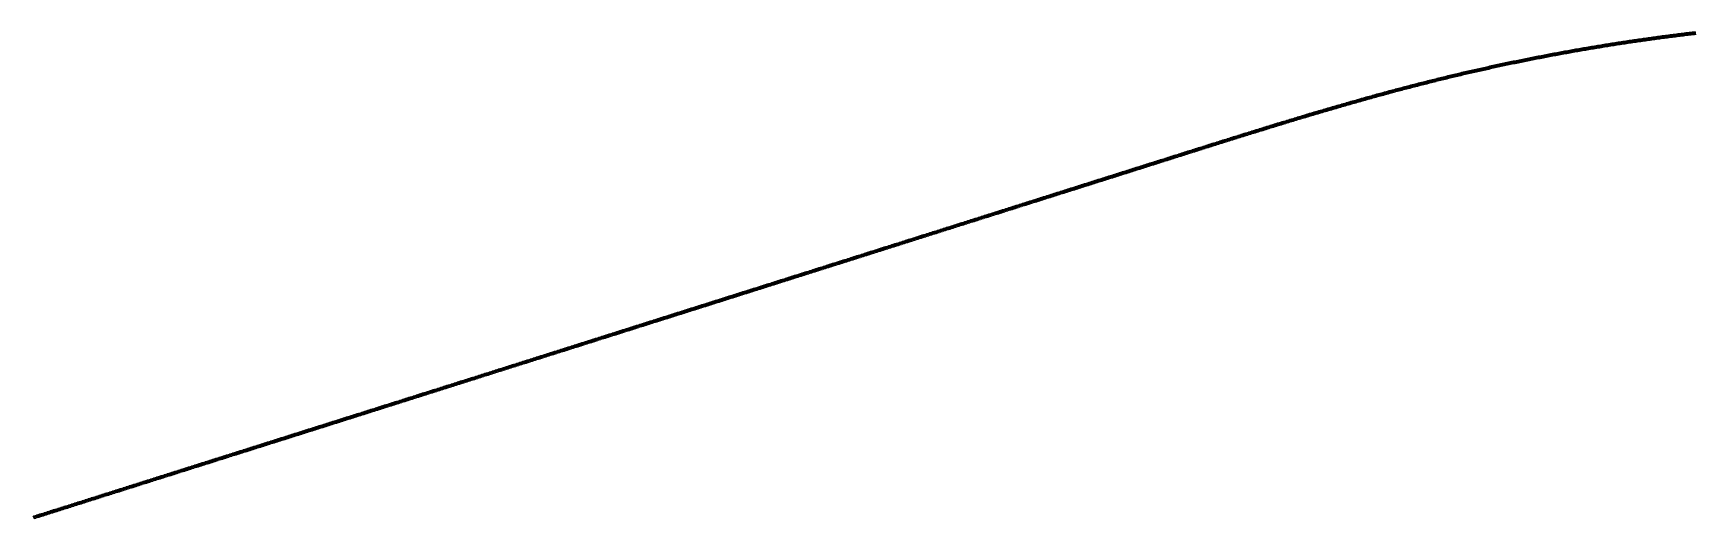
# Model space of a CAD drawing. Header units: metres. Extents: x 84843 to 90196, y 2281619 to 2289011.
# Drawn here: x 84843 to 85365, y 2288854 to 2289006 of the extents above; entities that cross this region are included whole.
import ezdxf

# ---------------------------------------------------------------- set-up
doc = ezdxf.new("R2010")
doc.units = ezdxf.units.M
doc.layers.add('Linje - 1', color=5, linetype='Continuous', lineweight=200)

msp = doc.modelspace()

# ---------------------------------------------------------------- linework, layer by layer
at = {"layer": 'Linje - 1'}
msp.add_polyline3d([(85365.17, 2289006.16, 34.86), (85364.68, 2289006.11, 34.88), (85364.18, 2289006.05, 34.9), (85363.68, 2289005.99, 34.93), (85363.19, 2289005.93, 34.95), (85362.69, 2289005.87, 34.97), (85362.2, 2289005.81, 34.99), (85361.7, 2289005.75, 35.02), (85361.2, 2289005.69, 35.04), (85360.71, 2289005.63, 35.06), (85360.21, 2289005.57, 35.08), (85359.71, 2289005.51, 35.11), (85359.22, 2289005.44, 35.13), (85358.72, 2289005.38, 35.15), (85358.23, 2289005.32, 35.17), (85357.73, 2289005.26, 35.2), (85357.23, 2289005.19, 35.22), (85356.74, 2289005.13, 35.24), (85356.24, 2289005.06, 35.26), (85355.75, 2289005, 35.29), (85355.25, 2289004.93, 35.31), (85354.76, 2289004.87, 35.33), (85354.26, 2289004.8, 35.35), (85353.76, 2289004.74, 35.38), (85353.27, 2289004.67, 35.4), (85352.77, 2289004.6, 35.42), (85352.28, 2289004.53, 35.44), (85351.78, 2289004.47, 35.47), (85351.29, 2289004.4, 35.49), (85350.79, 2289004.33, 35.51), (85350.3, 2289004.26, 35.53), (85349.8, 2289004.19, 35.56), (85349.31, 2289004.12, 35.58), (85348.81, 2289004.05, 35.6), (85348.32, 2289003.98, 35.62), (85347.82, 2289003.91, 35.65), (85347.33, 2289003.84, 35.67), (85346.83, 2289003.77, 35.69), (85346.34, 2289003.7, 35.71), (85345.84, 2289003.62, 35.74), (85345.35, 2289003.55, 35.76), (85344.85, 2289003.48, 35.78), (85344.36, 2289003.4, 35.8), (85343.86, 2289003.33, 35.83), (85343.37, 2289003.26, 35.85), (85342.87, 2289003.18, 35.87), (85342.38, 2289003.11, 35.89), (85341.89, 2289003.03, 35.92), (85341.39, 2289002.95, 35.94), (85340.9, 2289002.88, 35.96), (85340.4, 2289002.8, 35.98), (85339.91, 2289002.72, 36.01), (85339.42, 2289002.65, 36.03), (85338.92, 2289002.57, 36.05), (85338.43, 2289002.49, 36.07), (85337.93, 2289002.41, 36.1), (85337.44, 2289002.33, 36.12), (85336.95, 2289002.25, 36.14), (85336.45, 2289002.17, 36.16), (85335.96, 2289002.09, 36.19), (85335.47, 2289002.01, 36.21), (85334.97, 2289001.93, 36.23), (85334.48, 2289001.85, 36.25), (85333.99, 2289001.77, 36.28), (85333.49, 2289001.69, 36.3), (85333, 2289001.61, 36.32), (85332.51, 2289001.52, 36.34), (85332.01, 2289001.44, 36.37), (85331.52, 2289001.36, 36.39), (85331.03, 2289001.27, 36.41), (85330.53, 2289001.19, 36.43), (85330.04, 2289001.11, 36.46), (85329.55, 2289001.02, 36.48), (85329.06, 2289000.94, 36.5), (85328.56, 2289000.85, 36.52), (85328.07, 2289000.76, 36.55), (85327.58, 2289000.68, 36.57), (85327.09, 2289000.59, 36.59), (85326.59, 2289000.5, 36.61), (85326.1, 2289000.42, 36.64), (85325.61, 2289000.33, 36.66), (85325.12, 2289000.24, 36.68), (85324.62, 2289000.15, 36.7), (85324.13, 2289000.06, 36.73), (85323.64, 2288999.97, 36.75), (85323.15, 2288999.88, 36.77), (85322.66, 2288999.79, 36.79), (85322.17, 2288999.7, 36.82), (85321.67, 2288999.61, 36.84), (85321.18, 2288999.52, 36.86), (85320.69, 2288999.43, 36.88), (85320.2, 2288999.33, 36.91), (85319.71, 2288999.24, 36.93), (85319.22, 2288999.15, 36.95), (85318.73, 2288999.06, 36.97), (85318.23, 2288998.96, 37), (85317.74, 2288998.87, 37.02), (85317.25, 2288998.77, 37.04), (85316.76, 2288998.68, 37.06), (85316.27, 2288998.58, 37.09), (85315.78, 2288998.49, 37.11), (85315.29, 2288998.39, 37.13), (85314.8, 2288998.3, 37.15), (85314.31, 2288998.2, 37.18), (85313.82, 2288998.1, 37.2), (85313.33, 2288998.01, 37.22), (85312.84, 2288997.91, 37.24), (85312.35, 2288997.81, 37.26), (85311.86, 2288997.71, 37.29), (85311.37, 2288997.61, 37.31), (85310.88, 2288997.51, 37.33), (85310.39, 2288997.41, 37.35), (85309.9, 2288997.31, 37.38), (85309.41, 2288997.21, 37.4), (85308.92, 2288997.11, 37.42), (85308.43, 2288997.01, 37.44), (85307.94, 2288996.91, 37.46), (85307.45, 2288996.81, 37.49), (85306.96, 2288996.7, 37.51), (85306.47, 2288996.6, 37.53), (85305.98, 2288996.5, 37.55), (85305.49, 2288996.4, 37.57), (85305, 2288996.29, 37.6), (85304.51, 2288996.19, 37.62), (85304.02, 2288996.08, 37.64), (85303.53, 2288995.98, 37.66), (85303.05, 2288995.87, 37.68), (85302.56, 2288995.77, 37.71), (85302.07, 2288995.66, 37.73), (85301.58, 2288995.55, 37.75), (85301.09, 2288995.45, 37.77), (85300.6, 2288995.34, 37.79), (85300.11, 2288995.23, 37.81), (85299.63, 2288995.12, 37.84), (85299.14, 2288995.02, 37.86), (85298.65, 2288994.91, 37.88), (85298.16, 2288994.8, 37.9), (85297.67, 2288994.69, 37.92), (85297.19, 2288994.58, 37.94), (85296.7, 2288994.47, 37.96), (85296.21, 2288994.36, 37.99), (85295.72, 2288994.25, 38.01), (85295.24, 2288994.14, 38.03), (85294.75, 2288994.02, 38.05), (85294.26, 2288993.91, 38.07), (85293.77, 2288993.8, 38.09), (85293.29, 2288993.69, 38.11), (85292.8, 2288993.57, 38.14), (85292.31, 2288993.46, 38.16), (85291.83, 2288993.35, 38.18), (85291.34, 2288993.23, 38.2), (85290.85, 2288993.12, 38.22), (85290.37, 2288993, 38.24), (85289.88, 2288992.89, 38.26), (85289.39, 2288992.77, 38.28), (85288.91, 2288992.66, 38.31), (85288.42, 2288992.54, 38.33), (85287.94, 2288992.42, 38.35), (85287.45, 2288992.3, 38.37), (85286.96, 2288992.19, 38.39), (85286.48, 2288992.07, 38.41), (85285.99, 2288991.95, 38.43), (85285.51, 2288991.83, 38.45), (85285.02, 2288991.71, 38.47), (85284.53, 2288991.59, 38.49), (85284.05, 2288991.47, 38.51), (85283.56, 2288991.35, 38.54), (85283.08, 2288991.23, 38.56), (85282.59, 2288991.11, 38.58), (85282.11, 2288990.99, 38.6), (85281.62, 2288990.87, 38.62), (85281.14, 2288990.75, 38.64), (85280.65, 2288990.62, 38.66), (85280.17, 2288990.5, 38.68), (85279.68, 2288990.38, 38.7), (85279.2, 2288990.25, 38.72), (85278.72, 2288990.13, 38.74), (85278.23, 2288990.01, 38.76), (85277.75, 2288989.88, 38.78), (85277.26, 2288989.76, 38.8), (85276.78, 2288989.63, 38.82), (85276.29, 2288989.51, 38.84), (85275.81, 2288989.38, 38.87), (85275.33, 2288989.25, 38.89), (85274.84, 2288989.13, 38.91), (85274.36, 2288989, 38.93), (85273.88, 2288988.87, 38.95), (85273.39, 2288988.75, 38.97), (85272.91, 2288988.62, 38.99), (85272.43, 2288988.49, 39.01), (85271.94, 2288988.36, 39.03), (85271.46, 2288988.23, 39.05), (85270.98, 2288988.11, 39.07), (85270.49, 2288987.98, 39.09), (85270.01, 2288987.85, 39.11), (85269.53, 2288987.72, 39.13), (85269.04, 2288987.59, 39.15), (85268.56, 2288987.46, 39.17), (85268.08, 2288987.33, 39.19), (85267.6, 2288987.19, 39.21), (85267.11, 2288987.06, 39.23), (85266.63, 2288986.93, 39.25), (85266.15, 2288986.8, 39.27), (85265.67, 2288986.67, 39.29), (85265.19, 2288986.54, 39.31), (85264.7, 2288986.4, 39.33), (85264.22, 2288986.27, 39.35), (85263.74, 2288986.14, 39.37), (85263.26, 2288986, 39.39), (85262.78, 2288985.87, 39.41), (85262.29, 2288985.74, 39.43), (85261.81, 2288985.6, 39.45), (85261.33, 2288985.47, 39.47), (85260.85, 2288985.33, 39.49), (85260.37, 2288985.2, 39.51), (85259.89, 2288985.06, 39.52), (85259.41, 2288984.93, 39.54), (85258.92, 2288984.79, 39.56), (85258.44, 2288984.65, 39.58), (85257.96, 2288984.52, 39.6), (85257.48, 2288984.38, 39.62), (85257, 2288984.24, 39.64), (85256.52, 2288984.11, 39.66), (85256.04, 2288983.97, 39.68), (85255.56, 2288983.83, 39.7), (85255.08, 2288983.69, 39.72), (85254.6, 2288983.56, 39.74), (85254.12, 2288983.42, 39.76), (85253.64, 2288983.28, 39.78), (85253.16, 2288983.14, 39.8), (85252.68, 2288983, 39.82), (85252.19, 2288982.86, 39.83), (85251.71, 2288982.72, 39.85), (85251.23, 2288982.58, 39.87), (85250.75, 2288982.44, 39.89), (85250.27, 2288982.3, 39.91), (85249.79, 2288982.16, 39.93), (85249.31, 2288982.02, 39.95), (85248.83, 2288981.88, 39.97), (85248.36, 2288981.74, 39.99), (85247.88, 2288981.6, 40.01), (85247.4, 2288981.46, 40.02), (85246.92, 2288981.32, 40.04), (85246.44, 2288981.18, 40.06), (85245.96, 2288981.03, 40.08), (85245.48, 2288980.89, 40.1), (85245, 2288980.75, 40.12), (85244.52, 2288980.61, 40.14), (85244.04, 2288980.47, 40.16), (85243.56, 2288980.32, 40.18), (85243.08, 2288980.18, 40.19), (85242.6, 2288980.04, 40.21), (85242.12, 2288979.89, 40.23), (85241.64, 2288979.75, 40.25), (85241.17, 2288979.61, 40.27), (85240.69, 2288979.46, 40.29), (85240.21, 2288979.32, 40.31), (85239.73, 2288979.17, 40.32), (85239.25, 2288979.03, 40.34), (85238.77, 2288978.88, 40.36), (85238.29, 2288978.74, 40.38), (85237.81, 2288978.6, 40.4), (85237.34, 2288978.45, 40.42), (85236.86, 2288978.3, 40.44), (85236.38, 2288978.16, 40.45), (85235.9, 2288978.01, 40.47), (85235.42, 2288977.87, 40.49), (85234.94, 2288977.72, 40.51), (85234.47, 2288977.58, 40.53), (85233.99, 2288977.43, 40.54), (85233.51, 2288977.28, 40.56), (85233.03, 2288977.14, 40.58), (85232.55, 2288976.99, 40.6), (85232.08, 2288976.85, 40.62), (85231.6, 2288976.7, 40.64), (85231.12, 2288976.55, 40.65), (85230.64, 2288976.4, 40.67), (85230.16, 2288976.26, 40.69), (85229.69, 2288976.11, 40.71), (85229.21, 2288975.96, 40.73), (85228.73, 2288975.82, 40.74), (85228.25, 2288975.67, 40.76), (85227.78, 2288975.52, 40.78), (85227.3, 2288975.37, 40.8), (85226.82, 2288975.22, 40.82), (85226.34, 2288975.08, 40.83), (85225.86, 2288974.93, 40.85), (85225.39, 2288974.78, 40.87), (85224.91, 2288974.63, 40.89), (85224.43, 2288974.48, 40.9), (85223.95, 2288974.33, 40.92), (85223.48, 2288974.19, 40.94), (85223, 2288974.04, 40.96), (85222.52, 2288973.89, 40.97), (85222.05, 2288973.74, 40.99), (85221.57, 2288973.59, 41.01), (85221.09, 2288973.44, 41.03), (85220.61, 2288973.29, 41.05), (85220.14, 2288973.14, 41.06), (85219.66, 2288972.99, 41.08), (85219.18, 2288972.84, 41.1), (85218.71, 2288972.69, 41.12), (85218.23, 2288972.55, 41.13), (85217.75, 2288972.4, 41.15), (85217.27, 2288972.25, 41.17), (85216.8, 2288972.1, 41.18), (85216.32, 2288971.95, 41.2), (85215.84, 2288971.8, 41.22), (85215.37, 2288971.65, 41.24), (85214.89, 2288971.5, 41.25), (85214.41, 2288971.35, 41.27), (85213.93, 2288971.2, 41.29), (85213.46, 2288971.05, 41.31), (85212.98, 2288970.9, 41.32), (85212.5, 2288970.75, 41.34), (85212.03, 2288970.59, 41.36), (85211.55, 2288970.44, 41.37), (85211.07, 2288970.29, 41.39), (85210.6, 2288970.14, 41.41), (85210.12, 2288969.99, 41.42), (85209.64, 2288969.84, 41.44), (85209.17, 2288969.69, 41.46), (85208.69, 2288969.54, 41.48), (85208.21, 2288969.39, 41.49), (85207.74, 2288969.24, 41.51), (85207.26, 2288969.09, 41.53), (85206.78, 2288968.94, 41.54), (85206.31, 2288968.79, 41.56), (85205.83, 2288968.64, 41.58), (85205.35, 2288968.49, 41.59), (85204.88, 2288968.34, 41.61), (85204.4, 2288968.18, 41.63), (85203.92, 2288968.03, 41.64), (85203.45, 2288967.88, 41.66), (85202.97, 2288967.73, 41.68), (85202.49, 2288967.58, 41.69), (85202.02, 2288967.43, 41.71), (85201.54, 2288967.28, 41.73), (85201.06, 2288967.13, 41.74), (85200.59, 2288966.98, 41.76), (85200.11, 2288966.83, 41.78), (85199.63, 2288966.68, 41.79), (85199.16, 2288966.53, 41.81), (85198.68, 2288966.37, 41.82), (85198.2, 2288966.22, 41.84), (85197.73, 2288966.07, 41.86), (85197.25, 2288965.92, 41.87), (85196.77, 2288965.77, 41.89), (85196.3, 2288965.62, 41.91), (85195.82, 2288965.47, 41.92), (85195.34, 2288965.32, 41.94), (85194.87, 2288965.17, 41.95), (85194.39, 2288965.02, 41.97), (85193.91, 2288964.87, 41.99), (85193.44, 2288964.71, 42), (85192.96, 2288964.56, 42.02), (85192.48, 2288964.41, 42.04), (85192, 2288964.26, 42.05), (85191.53, 2288964.11, 42.07), (85191.05, 2288963.96, 42.08), (85190.57, 2288963.81, 42.1), (85190.1, 2288963.66, 42.11), (85189.62, 2288963.51, 42.13), (85189.14, 2288963.36, 42.15), (85188.67, 2288963.21, 42.16), (85188.19, 2288963.06, 42.18), (85187.71, 2288962.9, 42.19), (85187.24, 2288962.75, 42.21), (85186.76, 2288962.6, 42.23), (85186.28, 2288962.45, 42.24), (85185.81, 2288962.3, 42.26), (85185.33, 2288962.15, 42.27), (85184.85, 2288962, 42.29), (85184.38, 2288961.85, 42.3), (85183.9, 2288961.7, 42.32), (85183.42, 2288961.55, 42.34), (85182.95, 2288961.4, 42.35), (85182.47, 2288961.25, 42.37), (85181.99, 2288961.09, 42.38), (85181.52, 2288960.94, 42.4), (85181.04, 2288960.79, 42.41), (85180.56, 2288960.64, 42.43), (85180.09, 2288960.49, 42.44), (85179.61, 2288960.34, 42.46), (85179.13, 2288960.19, 42.47), (85178.66, 2288960.04, 42.49), (85178.18, 2288959.89, 42.5), (85177.7, 2288959.74, 42.52), (85177.23, 2288959.59, 42.54), (85176.75, 2288959.43, 42.55), (85176.27, 2288959.28, 42.57), (85175.8, 2288959.13, 42.58), (85175.32, 2288958.98, 42.6), (85174.84, 2288958.83, 42.61), (85174.37, 2288958.68, 42.63), (85173.89, 2288958.53, 42.64), (85173.41, 2288958.38, 42.66), (85172.94, 2288958.23, 42.67), (85172.46, 2288958.08, 42.69), (85171.98, 2288957.93, 42.7), (85171.51, 2288957.78, 42.72), (85171.03, 2288957.62, 42.73), (85170.55, 2288957.47, 42.75), (85170.08, 2288957.32, 42.76), (85169.6, 2288957.17, 42.78), (85169.12, 2288957.02, 42.79), (85168.65, 2288956.87, 42.81), (85168.17, 2288956.72, 42.82), (85167.69, 2288956.57, 42.84), (85167.22, 2288956.42, 42.85), (85166.74, 2288956.27, 42.86), (85166.26, 2288956.12, 42.88), (85165.79, 2288955.97, 42.89), (85165.31, 2288955.81, 42.91), (85164.83, 2288955.66, 42.92), (85164.36, 2288955.51, 42.94), (85163.88, 2288955.36, 42.95), (85163.4, 2288955.21, 42.97), (85162.93, 2288955.06, 42.98), (85162.45, 2288954.91, 43), (85161.97, 2288954.76, 43.01), (85161.5, 2288954.61, 43.02), (85161.02, 2288954.46, 43.04), (85160.54, 2288954.31, 43.05), (85160.07, 2288954.15, 43.07), (85159.59, 2288954, 43.08), (85159.11, 2288953.85, 43.1), (85158.64, 2288953.7, 43.11), (85158.16, 2288953.55, 43.12), (85157.68, 2288953.4, 43.14), (85157.21, 2288953.25, 43.15), (85156.73, 2288953.1, 43.17), (85156.25, 2288952.95, 43.18), (85155.78, 2288952.8, 43.2), (85155.3, 2288952.65, 43.21), (85154.82, 2288952.5, 43.22), (85154.35, 2288952.34, 43.24), (85153.87, 2288952.19, 43.25), (85153.39, 2288952.04, 43.27), (85152.92, 2288951.89, 43.28), (85152.44, 2288951.74, 43.29), (85151.96, 2288951.59, 43.31), (85151.49, 2288951.44, 43.32), (85151.01, 2288951.29, 43.34), (85150.53, 2288951.14, 43.35), (85150.06, 2288950.99, 43.36), (85149.58, 2288950.84, 43.38), (85149.1, 2288950.69, 43.39), (85148.63, 2288950.53, 43.41), (85148.15, 2288950.38, 43.42), (85147.67, 2288950.23, 43.43), (85147.2, 2288950.08, 43.45), (85146.72, 2288949.93, 43.46), (85146.24, 2288949.78, 43.48), (85145.77, 2288949.63, 43.49), (85145.29, 2288949.48, 43.5), (85144.81, 2288949.33, 43.52), (85144.33, 2288949.18, 43.53), (85143.86, 2288949.03, 43.55), (85143.38, 2288948.87, 43.56), (85142.9, 2288948.72, 43.58), (85142.43, 2288948.57, 43.59), (85141.95, 2288948.42, 43.6), (85141.47, 2288948.27, 43.62), (85141, 2288948.12, 43.63), (85140.52, 2288947.97, 43.65), (85140.04, 2288947.82, 43.66), (85139.57, 2288947.67, 43.67), (85139.09, 2288947.52, 43.69), (85138.61, 2288947.37, 43.7), (85138.14, 2288947.22, 43.72), (85137.66, 2288947.06, 43.73), (85137.18, 2288946.91, 43.74), (85136.71, 2288946.76, 43.76), (85136.23, 2288946.61, 43.77), (85135.75, 2288946.46, 43.79), (85135.28, 2288946.31, 43.8), (85134.8, 2288946.16, 43.81), (85134.32, 2288946.01, 43.83), (85133.85, 2288945.86, 43.84), (85133.37, 2288945.71, 43.86), (85132.89, 2288945.56, 43.87), (85132.42, 2288945.41, 43.88), (85131.94, 2288945.25, 43.9), (85131.46, 2288945.1, 43.91), (85130.99, 2288944.95, 43.93), (85130.51, 2288944.8, 43.94), (85130.03, 2288944.65, 43.95), (85129.56, 2288944.5, 43.97), (85129.08, 2288944.35, 43.98), (85128.6, 2288944.2, 44), (85128.13, 2288944.05, 44.01), (85127.65, 2288943.9, 44.02), (85127.17, 2288943.75, 44.04), (85126.7, 2288943.59, 44.05), (85126.22, 2288943.44, 44.07), (85125.74, 2288943.29, 44.08), (85125.27, 2288943.14, 44.09), (85124.79, 2288942.99, 44.11), (85124.31, 2288942.84, 44.12), (85123.84, 2288942.69, 44.14), (85123.36, 2288942.54, 44.15), (85122.88, 2288942.39, 44.16), (85122.41, 2288942.24, 44.18), (85121.93, 2288942.09, 44.19), (85121.45, 2288941.94, 44.21), (85120.98, 2288941.78, 44.22), (85120.5, 2288941.63, 44.24), (85120.02, 2288941.48, 44.25), (85119.55, 2288941.33, 44.26), (85119.07, 2288941.18, 44.28), (85118.59, 2288941.03, 44.29), (85118.12, 2288940.88, 44.31), (85117.64, 2288940.73, 44.32), (85117.16, 2288940.58, 44.33), (85116.69, 2288940.43, 44.35), (85116.21, 2288940.28, 44.36), (85115.73, 2288940.13, 44.38), (85115.26, 2288939.97, 44.39), (85114.78, 2288939.82, 44.4), (85114.3, 2288939.67, 44.42), (85113.83, 2288939.52, 44.43), (85113.35, 2288939.37, 44.45), (85112.87, 2288939.22, 44.46), (85112.4, 2288939.07, 44.47), (85111.92, 2288938.92, 44.49), (85111.44, 2288938.77, 44.5), (85110.97, 2288938.62, 44.52), (85110.49, 2288938.47, 44.53), (85110.01, 2288938.31, 44.54), (85109.54, 2288938.16, 44.56), (85109.06, 2288938.01, 44.57), (85108.58, 2288937.86, 44.59), (85108.11, 2288937.71, 44.6), (85107.63, 2288937.56, 44.61), (85107.15, 2288937.41, 44.63), (85106.68, 2288937.26, 44.64), (85106.2, 2288937.11, 44.66), (85105.72, 2288936.96, 44.67), (85105.25, 2288936.81, 44.68), (85104.77, 2288936.66, 44.7), (85104.29, 2288936.5, 44.71), (85103.82, 2288936.35, 44.73), (85103.34, 2288936.2, 44.74), (85102.86, 2288936.05, 44.75), (85102.39, 2288935.9, 44.77), (85101.91, 2288935.75, 44.78), (85101.43, 2288935.6, 44.8), (85100.96, 2288935.45, 44.81), (85100.48, 2288935.3, 44.82), (85100, 2288935.15, 44.84), (85099.53, 2288935, 44.85), (85099.05, 2288934.85, 44.87), (85098.57, 2288934.69, 44.88), (85098.1, 2288934.54, 44.9), (85097.62, 2288934.39, 44.91), (85097.14, 2288934.24, 44.92), (85096.67, 2288934.09, 44.94), (85096.19, 2288933.94, 44.95), (85095.71, 2288933.79, 44.97), (85095.23, 2288933.64, 44.98), (85094.76, 2288933.49, 44.99), (85094.28, 2288933.34, 45.01), (85093.8, 2288933.19, 45.02), (85093.33, 2288933.03, 45.04), (85092.85, 2288932.88, 45.05), (85092.37, 2288932.73, 45.06), (85091.9, 2288932.58, 45.08), (85091.42, 2288932.43, 45.09), (85090.94, 2288932.28, 45.11), (85090.47, 2288932.13, 45.12), (85089.99, 2288931.98, 45.13), (85089.51, 2288931.83, 45.15), (85089.04, 2288931.68, 45.16), (85088.56, 2288931.53, 45.18), (85088.08, 2288931.38, 45.19), (85087.61, 2288931.22, 45.2), (85087.13, 2288931.07, 45.22), (85086.65, 2288930.92, 45.23), (85086.18, 2288930.77, 45.25), (85085.7, 2288930.62, 45.26), (85085.22, 2288930.47, 45.27), (85084.75, 2288930.32, 45.29), (85084.27, 2288930.17, 45.3), (85083.79, 2288930.02, 45.32), (85083.32, 2288929.87, 45.33), (85082.84, 2288929.72, 45.34), (85082.36, 2288929.57, 45.36), (85081.89, 2288929.41, 45.37), (85081.41, 2288929.26, 45.39), (85080.93, 2288929.11, 45.4), (85080.46, 2288928.96, 45.41), (85079.98, 2288928.81, 45.43), (85079.5, 2288928.66, 45.44), (85079.03, 2288928.51, 45.46), (85078.55, 2288928.36, 45.47), (85078.07, 2288928.21, 45.48), (85077.6, 2288928.06, 45.5), (85077.12, 2288927.91, 45.51), (85076.64, 2288927.75, 45.53), (85076.17, 2288927.6, 45.54), (85075.69, 2288927.45, 45.56), (85075.21, 2288927.3, 45.57), (85074.74, 2288927.15, 45.58), (85074.26, 2288927, 45.6), (85073.78, 2288926.85, 45.61), (85073.31, 2288926.7, 45.63), (85072.83, 2288926.55, 45.64), (85072.35, 2288926.4, 45.65), (85071.88, 2288926.25, 45.67), (85071.4, 2288926.1, 45.68), (85070.92, 2288925.94, 45.7), (85070.45, 2288925.79, 45.71), (85069.97, 2288925.64, 45.72), (85069.49, 2288925.49, 45.74), (85069.02, 2288925.34, 45.75), (85068.54, 2288925.19, 45.77), (85068.06, 2288925.04, 45.78), (85067.59, 2288924.89, 45.79), (85067.11, 2288924.74, 45.81), (85066.63, 2288924.59, 45.82), (85066.16, 2288924.44, 45.84), (85065.68, 2288924.29, 45.85), (85065.2, 2288924.13, 45.86), (85064.73, 2288923.98, 45.88), (85064.25, 2288923.83, 45.89), (85063.77, 2288923.68, 45.91), (85063.3, 2288923.53, 45.92), (85062.82, 2288923.38, 45.93), (85062.34, 2288923.23, 45.95), (85061.87, 2288923.08, 45.96), (85061.39, 2288922.93, 45.98), (85060.91, 2288922.78, 45.99), (85060.44, 2288922.63, 46), (85059.96, 2288922.47, 46.02), (85059.48, 2288922.32, 46.03), (85059.01, 2288922.17, 46.05), (85058.53, 2288922.02, 46.06), (85058.05, 2288921.87, 46.07), (85057.58, 2288921.72, 46.09), (85057.1, 2288921.57, 46.1), (85056.62, 2288921.42, 46.12), (85056.15, 2288921.27, 46.13), (85055.67, 2288921.12, 46.14), (85055.19, 2288920.97, 46.16), (85054.72, 2288920.82, 46.17), (85054.24, 2288920.66, 46.19), (85053.76, 2288920.51, 46.2), (85053.29, 2288920.36, 46.22), (85052.81, 2288920.21, 46.23), (85052.33, 2288920.06, 46.24), (85051.86, 2288919.91, 46.26), (85051.38, 2288919.76, 46.27), (85050.9, 2288919.61, 46.29), (85050.43, 2288919.46, 46.3), (85049.95, 2288919.31, 46.31), (85049.47, 2288919.16, 46.33), (85049, 2288919.01, 46.34), (85048.52, 2288918.85, 46.36), (85048.04, 2288918.7, 46.37), (85047.57, 2288918.55, 46.38), (85047.09, 2288918.4, 46.4), (85046.61, 2288918.25, 46.41), (85046.13, 2288918.1, 46.43), (85045.66, 2288917.95, 46.44), (85045.18, 2288917.8, 46.45), (85044.7, 2288917.65, 46.47), (85044.23, 2288917.5, 46.48), (85043.75, 2288917.35, 46.5), (85043.27, 2288917.19, 46.51), (85042.8, 2288917.04, 46.52), (85042.32, 2288916.89, 46.54), (85041.84, 2288916.74, 46.55), (85041.37, 2288916.59, 46.57), (85040.89, 2288916.44, 46.58), (85040.41, 2288916.29, 46.59), (85039.94, 2288916.14, 46.61), (85039.46, 2288915.99, 46.62), (85038.98, 2288915.84, 46.64), (85038.51, 2288915.69, 46.65), (85038.03, 2288915.54, 46.66), (85037.55, 2288915.38, 46.68), (85037.08, 2288915.23, 46.69), (85036.6, 2288915.08, 46.71), (85036.12, 2288914.93, 46.72), (85035.65, 2288914.78, 46.73), (85035.17, 2288914.63, 46.75), (85034.69, 2288914.48, 46.76), (85034.22, 2288914.33, 46.78), (85033.74, 2288914.18, 46.79), (85033.26, 2288914.03, 46.8), (85032.79, 2288913.88, 46.82), (85032.31, 2288913.73, 46.83), (85031.83, 2288913.57, 46.85), (85031.36, 2288913.42, 46.86), (85030.88, 2288913.27, 46.88), (85030.4, 2288913.12, 46.89), (85029.93, 2288912.97, 46.9), (85029.45, 2288912.82, 46.92), (85028.97, 2288912.67, 46.93), (85028.5, 2288912.52, 46.95), (85028.02, 2288912.37, 46.96), (85027.54, 2288912.22, 46.97), (85027.07, 2288912.07, 46.99), (85026.59, 2288911.91, 47), (85026.11, 2288911.76, 47.02), (85025.64, 2288911.61, 47.03), (85025.16, 2288911.46, 47.04), (85024.68, 2288911.31, 47.06), (85024.21, 2288911.16, 47.07), (85023.73, 2288911.01, 47.09), (85023.25, 2288910.86, 47.1), (85022.78, 2288910.71, 47.11), (85022.3, 2288910.56, 47.13), (85021.82, 2288910.41, 47.14), (85021.35, 2288910.26, 47.16), (85020.87, 2288910.1, 47.17), (85020.39, 2288909.95, 47.18), (85019.92, 2288909.8, 47.2), (85019.44, 2288909.65, 47.21), (85018.96, 2288909.5, 47.23), (85018.49, 2288909.35, 47.24), (85018.01, 2288909.2, 47.25), (85017.53, 2288909.05, 47.27), (85017.06, 2288908.9, 47.28), (85016.58, 2288908.75, 47.29), (85016.1, 2288908.6, 47.31), (85015.63, 2288908.45, 47.32), (85015.15, 2288908.29, 47.34), (85014.67, 2288908.14, 47.35), (85014.2, 2288907.99, 47.36), (85013.72, 2288907.84, 47.38), (85013.24, 2288907.69, 47.39), (85012.77, 2288907.54, 47.4), (85012.29, 2288907.39, 47.42), (85011.81, 2288907.24, 47.43), (85011.34, 2288907.09, 47.45), (85010.86, 2288906.94, 47.46), (85010.38, 2288906.79, 47.47), (85009.91, 2288906.63, 47.49), (85009.43, 2288906.48, 47.5), (85008.95, 2288906.33, 47.51), (85008.48, 2288906.18, 47.53), (85008, 2288906.03, 47.54), (85007.52, 2288905.88, 47.55), (85007.05, 2288905.73, 47.57), (85006.57, 2288905.58, 47.58), (85006.09, 2288905.43, 47.59), (85005.62, 2288905.28, 47.61), (85005.14, 2288905.13, 47.62), (85004.66, 2288904.98, 47.63), (85004.19, 2288904.82, 47.65), (85003.71, 2288904.67, 47.66), (85003.23, 2288904.52, 47.67), (85002.76, 2288904.37, 47.69), (85002.28, 2288904.22, 47.7), (85001.8, 2288904.07, 47.71), (85001.33, 2288903.92, 47.73), (85000.85, 2288903.77, 47.74), (85000.37, 2288903.62, 47.75), (84999.9, 2288903.47, 47.77), (84999.42, 2288903.32, 47.78), (84998.94, 2288903.17, 47.79), (84998.47, 2288903.01, 47.81), (84997.99, 2288902.86, 47.82), (84997.51, 2288902.71, 47.83), (84997.03, 2288902.56, 47.85), (84996.56, 2288902.41, 47.86), (84996.08, 2288902.26, 47.87), (84995.6, 2288902.11, 47.89), (84995.13, 2288901.96, 47.9), (84994.65, 2288901.81, 47.91), (84994.17, 2288901.66, 47.92), (84993.7, 2288901.51, 47.94), (84993.22, 2288901.35, 47.95), (84992.74, 2288901.2, 47.96), (84992.27, 2288901.05, 47.98), (84991.79, 2288900.9, 47.99), (84991.31, 2288900.75, 48), (84990.84, 2288900.6, 48.02), (84990.36, 2288900.45, 48.03), (84989.88, 2288900.3, 48.04), (84989.41, 2288900.15, 48.05), (84988.93, 2288900, 48.07), (84988.45, 2288899.85, 48.08), (84987.98, 2288899.7, 48.09), (84987.5, 2288899.54, 48.11), (84987.02, 2288899.39, 48.12), (84986.55, 2288899.24, 48.13), (84986.07, 2288899.09, 48.14), (84985.59, 2288898.94, 48.16), (84985.12, 2288898.79, 48.17), (84984.64, 2288898.64, 48.18), (84984.16, 2288898.49, 48.19), (84983.69, 2288898.34, 48.21), (84983.21, 2288898.19, 48.22), (84982.73, 2288898.04, 48.23), (84982.26, 2288897.89, 48.25), (84981.78, 2288897.73, 48.26), (84981.3, 2288897.58, 48.27), (84980.83, 2288897.43, 48.28), (84980.35, 2288897.28, 48.3), (84979.87, 2288897.13, 48.31), (84979.4, 2288896.98, 48.32), (84978.92, 2288896.83, 48.33), (84978.44, 2288896.68, 48.35), (84977.97, 2288896.53, 48.36), (84977.49, 2288896.38, 48.37), (84977.01, 2288896.23, 48.38), (84976.54, 2288896.07, 48.4), (84976.06, 2288895.92, 48.41), (84975.58, 2288895.77, 48.42), (84975.11, 2288895.62, 48.43), (84974.63, 2288895.47, 48.44), (84974.15, 2288895.32, 48.46), (84973.68, 2288895.17, 48.47), (84973.2, 2288895.02, 48.48), (84972.72, 2288894.87, 48.49), (84972.25, 2288894.72, 48.51), (84971.77, 2288894.57, 48.52), (84971.29, 2288894.42, 48.53), (84970.82, 2288894.26, 48.54), (84970.34, 2288894.11, 48.56), (84969.86, 2288893.96, 48.57), (84969.39, 2288893.81, 48.58), (84968.91, 2288893.66, 48.59), (84968.43, 2288893.51, 48.6), (84967.96, 2288893.36, 48.62), (84967.48, 2288893.21, 48.63), (84967, 2288893.06, 48.64), (84966.53, 2288892.91, 48.65), (84966.05, 2288892.76, 48.66), (84965.57, 2288892.61, 48.68), (84965.1, 2288892.45, 48.69), (84964.62, 2288892.3, 48.7), (84964.14, 2288892.15, 48.71), (84963.67, 2288892, 48.72), (84963.19, 2288891.85, 48.74), (84962.71, 2288891.7, 48.75), (84962.24, 2288891.55, 48.76), (84961.76, 2288891.4, 48.77), (84961.28, 2288891.25, 48.78), (84960.81, 2288891.1, 48.8), (84960.33, 2288890.95, 48.81), (84959.85, 2288890.79, 48.82), (84959.38, 2288890.64, 48.83), (84958.9, 2288890.49, 48.84), (84958.42, 2288890.34, 48.85), (84957.95, 2288890.19, 48.87), (84957.47, 2288890.04, 48.88), (84956.99, 2288889.89, 48.89), (84956.52, 2288889.74, 48.9), (84956.04, 2288889.59, 48.91), (84955.56, 2288889.44, 48.92), (84955.09, 2288889.29, 48.94), (84954.61, 2288889.14, 48.95), (84954.13, 2288888.98, 48.96), (84953.66, 2288888.83, 48.97), (84953.18, 2288888.68, 48.98), (84952.7, 2288888.53, 48.99), (84952.23, 2288888.38, 49.01), (84951.75, 2288888.23, 49.02), (84951.27, 2288888.08, 49.03), (84950.8, 2288887.93, 49.04), (84950.32, 2288887.78, 49.05), (84949.84, 2288887.63, 49.06), (84949.37, 2288887.48, 49.08), (84948.89, 2288887.33, 49.09), (84948.41, 2288887.17, 49.1), (84947.93, 2288887.02, 49.11), (84947.46, 2288886.87, 49.12), (84946.98, 2288886.72, 49.13), (84946.5, 2288886.57, 49.14), (84946.03, 2288886.42, 49.15), (84945.55, 2288886.27, 49.17), (84945.07, 2288886.12, 49.18), (84944.6, 2288885.97, 49.19), (84944.12, 2288885.82, 49.2), (84943.64, 2288885.67, 49.21), (84943.17, 2288885.51, 49.22), (84942.69, 2288885.36, 49.23), (84942.21, 2288885.21, 49.24), (84941.74, 2288885.06, 49.26), (84941.26, 2288884.91, 49.27), (84940.78, 2288884.76, 49.28), (84940.31, 2288884.61, 49.29), (84939.83, 2288884.46, 49.3), (84939.35, 2288884.31, 49.31), (84938.88, 2288884.16, 49.32), (84938.4, 2288884.01, 49.33), (84937.92, 2288883.86, 49.35), (84937.45, 2288883.7, 49.36), (84936.97, 2288883.55, 49.37), (84936.49, 2288883.4, 49.38), (84936.02, 2288883.25, 49.39), (84935.54, 2288883.1, 49.4), (84935.06, 2288882.95, 49.41), (84934.59, 2288882.8, 49.42), (84934.11, 2288882.65, 49.43), (84933.63, 2288882.5, 49.44), (84933.16, 2288882.35, 49.46), (84932.68, 2288882.2, 49.47), (84932.2, 2288882.05, 49.48), (84931.73, 2288881.89, 49.49), (84931.25, 2288881.74, 49.5), (84930.77, 2288881.59, 49.51), (84930.3, 2288881.44, 49.52), (84929.82, 2288881.29, 49.53), (84929.34, 2288881.14, 49.54), (84928.87, 2288880.99, 49.56), (84928.39, 2288880.84, 49.57), (84927.91, 2288880.69, 49.58), (84927.44, 2288880.54, 49.59), (84926.96, 2288880.39, 49.6), (84926.48, 2288880.23, 49.61), (84926.01, 2288880.08, 49.62), (84925.53, 2288879.93, 49.63), (84925.05, 2288879.78, 49.64), (84924.58, 2288879.63, 49.66), (84924.1, 2288879.48, 49.67), (84923.62, 2288879.33, 49.68), (84923.15, 2288879.18, 49.69), (84922.67, 2288879.03, 49.7), (84922.19, 2288878.88, 49.71), (84921.72, 2288878.73, 49.72), (84921.24, 2288878.58, 49.73), (84920.76, 2288878.42, 49.74), (84920.29, 2288878.27, 49.75), (84919.81, 2288878.12, 49.77), (84919.33, 2288877.97, 49.78), (84918.86, 2288877.82, 49.79), (84918.38, 2288877.67, 49.8), (84917.9, 2288877.52, 49.81), (84917.43, 2288877.37, 49.82), (84916.95, 2288877.22, 49.83), (84916.47, 2288877.07, 49.84), (84916, 2288876.92, 49.85), (84915.52, 2288876.77, 49.87), (84915.04, 2288876.61, 49.88), (84914.57, 2288876.46, 49.89), (84914.09, 2288876.31, 49.9), (84913.61, 2288876.16, 49.91), (84913.14, 2288876.01, 49.92), (84912.66, 2288875.86, 49.93), (84912.18, 2288875.71, 49.94), (84911.71, 2288875.56, 49.95), (84911.23, 2288875.41, 49.97), (84910.75, 2288875.26, 49.98), (84910.28, 2288875.11, 49.99), (84909.8, 2288874.95, 50), (84909.32, 2288874.8, 50.01), (84908.85, 2288874.65, 50.02), (84908.37, 2288874.5, 50.03), (84907.89, 2288874.35, 50.04), (84907.42, 2288874.2, 50.05), (84906.94, 2288874.05, 50.06), (84906.46, 2288873.9, 50.08), (84905.99, 2288873.75, 50.09), (84905.51, 2288873.6, 50.1), (84905.03, 2288873.45, 50.11), (84904.56, 2288873.3, 50.12), (84904.08, 2288873.14, 50.13), (84903.6, 2288872.99, 50.14), (84903.13, 2288872.84, 50.15), (84902.65, 2288872.69, 50.16), (84902.17, 2288872.54, 50.18), (84901.7, 2288872.39, 50.19), (84901.22, 2288872.24, 50.2), (84900.74, 2288872.09, 50.21), (84900.26, 2288871.94, 50.22), (84899.79, 2288871.79, 50.23), (84899.31, 2288871.64, 50.24), (84898.83, 2288871.49, 50.25), (84898.36, 2288871.33, 50.26), (84897.88, 2288871.18, 50.28), (84897.4, 2288871.03, 50.29), (84896.93, 2288870.88, 50.3), (84896.45, 2288870.73, 50.31), (84895.97, 2288870.58, 50.32), (84895.5, 2288870.43, 50.33), (84895.02, 2288870.28, 50.34), (84894.54, 2288870.13, 50.35), (84894.07, 2288869.98, 50.36), (84893.59, 2288869.83, 50.37), (84893.11, 2288869.67, 50.39), (84892.64, 2288869.52, 50.4), (84892.16, 2288869.37, 50.41), (84891.68, 2288869.22, 50.42), (84891.21, 2288869.07, 50.43), (84890.73, 2288868.92, 50.44), (84890.25, 2288868.77, 50.45), (84889.78, 2288868.62, 50.46), (84889.3, 2288868.47, 50.47), (84888.82, 2288868.32, 50.49), (84888.35, 2288868.17, 50.5), (84887.87, 2288868.02, 50.51), (84887.39, 2288867.86, 50.52), (84886.92, 2288867.71, 50.53), (84886.44, 2288867.56, 50.54), (84885.96, 2288867.41, 50.55), (84885.49, 2288867.26, 50.56), (84885.01, 2288867.11, 50.57), (84884.53, 2288866.96, 50.59), (84884.06, 2288866.81, 50.6), (84883.58, 2288866.66, 50.61), (84883.1, 2288866.51, 50.62), (84882.63, 2288866.36, 50.63), (84882.15, 2288866.21, 50.64), (84881.67, 2288866.05, 50.65), (84881.2, 2288865.9, 50.66), (84880.72, 2288865.75, 50.67), (84880.24, 2288865.6, 50.69), (84879.77, 2288865.45, 50.7), (84879.29, 2288865.3, 50.71), (84878.81, 2288865.15, 50.72), (84878.34, 2288865, 50.73), (84877.86, 2288864.85, 50.74), (84877.38, 2288864.7, 50.75), (84876.91, 2288864.55, 50.76), (84876.43, 2288864.39, 50.77), (84875.95, 2288864.24, 50.78), (84875.48, 2288864.09, 50.8), (84875, 2288863.94, 50.81), (84874.52, 2288863.79, 50.82), (84874.05, 2288863.64, 50.83), (84873.57, 2288863.49, 50.84), (84873.09, 2288863.34, 50.85), (84872.62, 2288863.19, 50.86), (84872.14, 2288863.04, 50.87), (84871.66, 2288862.89, 50.88), (84871.19, 2288862.74, 50.9), (84870.71, 2288862.58, 50.91), (84870.23, 2288862.43, 50.92), (84869.76, 2288862.28, 50.93), (84869.28, 2288862.13, 50.94), (84868.8, 2288861.98, 50.95), (84868.33, 2288861.83, 50.96), (84867.85, 2288861.68, 50.97), (84867.37, 2288861.53, 50.98), (84866.9, 2288861.38, 51), (84866.42, 2288861.23, 51.01), (84865.94, 2288861.08, 51.02), (84865.47, 2288860.93, 51.03), (84864.99, 2288860.77, 51.04), (84864.51, 2288860.62, 51.05), (84864.04, 2288860.47, 51.06), (84863.56, 2288860.32, 51.07), (84863.08, 2288860.17, 51.08), (84862.61, 2288860.02, 51.09), (84862.13, 2288859.87, 51.11), (84861.65, 2288859.72, 51.12), (84861.18, 2288859.57, 51.13), (84860.7, 2288859.42, 51.14), (84860.22, 2288859.27, 51.15), (84859.75, 2288859.11, 51.16), (84859.27, 2288858.96, 51.17), (84858.79, 2288858.81, 51.18), (84858.32, 2288858.66, 51.19), (84857.84, 2288858.51, 51.21), (84857.36, 2288858.36, 51.22), (84856.89, 2288858.21, 51.23), (84856.41, 2288858.06, 51.24), (84855.93, 2288857.91, 51.25), (84855.46, 2288857.76, 51.26), (84854.98, 2288857.61, 51.27), (84854.5, 2288857.46, 51.28), (84854.03, 2288857.3, 51.29), (84853.55, 2288857.15, 51.31), (84853.07, 2288857, 51.32), (84852.6, 2288856.85, 51.33), (84852.12, 2288856.7, 51.34), (84851.64, 2288856.55, 51.35), (84851.16, 2288856.4, 51.36), (84850.69, 2288856.25, 51.37), (84850.21, 2288856.1, 51.38), (84849.73, 2288855.95, 51.39), (84849.26, 2288855.8, 51.4), (84848.78, 2288855.65, 51.42), (84848.3, 2288855.49, 51.43), (84847.83, 2288855.34, 51.44), (84847.35, 2288855.19, 51.45), (84846.87, 2288855.04, 51.46), (84846.4, 2288854.89, 51.47), (84845.92, 2288854.74, 51.48), (84845.44, 2288854.59, 51.49), (84844.97, 2288854.44, 51.5), (84844.49, 2288854.29, 51.52), (84844.01, 2288854.14, 51.53), (84843.54, 2288853.99, 51.54), (84843.31, 2288853.91, 51.54)], dxfattribs=at)

doc.saveas('drawing.dxf')
